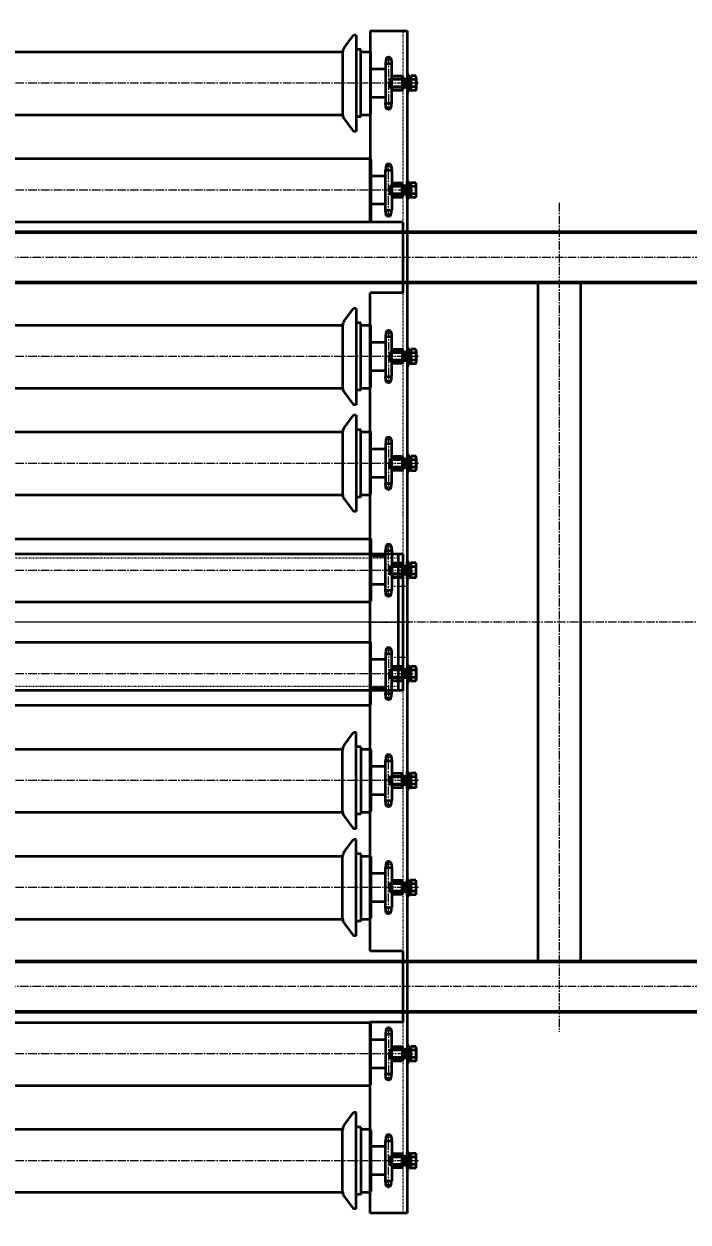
# Model space of a CAD drawing. Header units: millimetres. Extents: x -67280 to 67280, y -47520 to 47520.
# Drawn here: x -47213 to -46275, y -17785 to -16093 of the extents above; entities that cross this region are included whole.
import ezdxf

# ---------------------------------------------------------------- set-up
doc = ezdxf.new("R2010")
doc.units = ezdxf.units.MM
doc.linetypes.add('点画线', pattern=[18, 12, -2, 2, -2])
doc.linetypes.add('虚线', pattern=[2, 1, -1])
doc.layers.get('0').update_dxf_attribs({"lineweight": 35})
for name, color, linetype, lineweight in [('ACADAM_0', 7, 'Continuous', 18), ('ACAD细实线', 2, 'Continuous', 18), ('EB0', 7, 'Continuous', 35), ('EB0_1', 7, 'Continuous', 35), ('中心线层', 1, '点画线', 18), ('剖面线层', 6, 'Continuous', 18), ('尺寸线层', 4, 'Continuous', 18), ('粗实线层', 7, 'Continuous', 35), ('虚线层', 100, '虚线', 18)]:
    doc.layers.add(name, color=color, linetype=linetype, lineweight=lineweight)
doc.styles.add('标准', font='', dxfattribs={"width": 0.667})
doc.styles.get('标准').set_extended_font_data('宋体')
doc.dimstyles.new('标准', dxfattribs={"dimscale": 160, "dimtxt": 2, "dimasz": 1, "dimexe": 1, "dimexo": 0, "dimgap": 1, "dimtad": 1, "dimdec": 1, "dimdsep": 46, "dimtxsty": '标准', "dimblk": '_CAXARROW', "dimcen": 0, "dimdle": 2, "dimaunit": 1, "dimadec": 0, "dimazin": 2, "dimtfac": 0.707107, "dimtdec": 3, "dimtmove": 0, "dimatfit": 3, "dimfxl": 0, "dimfrac": 2, "dimtolj": 1, "dimarcsym": 0})

# ---------------------------------------------------------------- blocks, each defined once
blk = doc.blocks.new('*X502')
at = {"layer": '尺寸线层', "linetype": 'Continuous', "lineweight": 18}
for points in [[(-51183.3, -14032.3), (-51163.3, -14192.3), (-51203.3, -14192.3)], [(-51183.3, -18397.3), (-51163.3, -18237.3), (-51203.3, -18237.3)]]:
    blk.add_hatch(color=0, dxfattribs=at).paths.add_polyline_path(points, flags=0)
at = {"layer": '尺寸线层', "color": 0}
for p, q in [((-46008, -14032.3), (-51343.3, -14032.3)), ((-46008, -18397.3), (-51343.3, -18397.3))]:
    blk.add_line(p, q, dxfattribs=at)
at = {"layer": '尺寸线层', "color": 0, "linetype": 'Continuous', "lineweight": 18}
blk.add_line((-51183.3, -14032.3), (-51183.3, -18397.3), dxfattribs=at)
at = {"layer": '尺寸线层', "color": 0, "insert": (-51503.3, -16214.8), "char_height": 320, "width": 1246.015, "attachment_point": 5, "rotation": 90, "line_spacing_factor": 1.15057, "style": '标准'}
blk.add_mtext('\\T1.1;4365', dxfattribs=at)
blk = doc.blocks.new('_CAXARROW')
blk.add_hatch(color=0).paths.add_polyline_path([(0, 0), (-1, 0.125), (-1, -0.125)], flags=0)
blk = doc.blocks.new('*X1782')
at = {"layer": 'ACADAM_0', "linetype": 'Continuous', "lineweight": 50}
for p, q in [((2764, 550.5), (-2764, 550.5)), ((2764, 479.5), (-2764, 479.5)), ((2764, -479.5), (-2764, -479.5)), ((2764, -550.5), (-2764, -550.5))]:
    blk.add_line(p, q, dxfattribs=at)
at = {"layer": 'EB0_1'}
for p, q in [((-1224, 480), (-1224, -480)), ((-1164, 480), (-1164, -480))]:
    blk.add_line(p, q, dxfattribs=at)
at = {"layer": '中心线层'}
for p, q in [((-1194, 591.9), (-1194, -578.9)), ((2844.1, 515), (-2856.5, 515)), ((2847.1, 0), (-2859.5, 0)), ((2844.1, -515), (-2856.5, -515))]:
    blk.add_line(p, q, dxfattribs=at)
at = {"layer": '中心线层', "linetype": '点画线', "lineweight": 18}
blk.add_line((-1194, 538), (-1194, -538), dxfattribs=at)
blk = doc.blocks.new('*X1816')
at = {"layer": 'EB0', "linetype": '点画线', "lineweight": 18}
for p, q in [((-20, 799.5), (-20, 722.5)), ((-24.5, 794.2), (-15.6, 794.2)), ((4.9, 761), (-1160.1, 761)), ((-63, 761), (-88, 761)), ((22.1, 761), (-21.4, 761)), ((5.5, 761), (14.6, 761)), ((-24.5, 727.8), (-15.6, 727.8)), ((-24.5, 643.2), (-15.6, 643.2)), ((-20, 571.5), (-20, 648.5)), ((4.9, 610), (-1160.1, 610)), ((5.5, 610), (14.6, 610)), ((-24.5, 576.8), (-15.6, 576.8)), ((-24.5, 408.2), (-15.6, 408.2)), ((-20, 413.5), (-20, 336.5)), ((4.9, 375), (-1160.1, 375)), ((-63, 375), (-88, 375)), ((22.1, 375), (-21.4, 375)), ((5.5, 375), (14.6, 375)), ((-24.5, 341.8), (-15.6, 341.8)), ((-24.5, 257.2), (-15.6, 257.2)), ((-20, 262.5), (-20, 185.5)), ((4.9, 224), (-1160.1, 224)), ((-63, 224), (-88, 224)), ((22.1, 224), (-21.4, 224)), ((5.5, 224), (14.6, 224)), ((-24.5, 190.8), (-15.6, 190.8)), ((-24.5, 106.2), (-15.6, 106.2)), ((-20, 34.5), (-20, 111.5)), ((4.9, 73), (-1160.1, 73)), ((5.5, 73), (14.6, 73)), ((-24.5, 39.8), (-15.6, 39.8)), ((-24.5, -39.8), (-15.6, -39.8)), ((-20, -34.5), (-20, -111.5)), ((4.9, -73), (-1160.1, -73)), ((5.5, -73), (14.6, -73)), ((-24.5, -106.2), (-15.6, -106.2)), ((-20, -262.5), (-20, -185.5)), ((-24.5, -190.8), (-15.6, -190.8)), ((4.9, -224), (-1160.1, -224)), ((-63, -224), (-88, -224)), ((22.1, -224), (-21.4, -224)), ((5.5, -224), (14.6, -224)), ((-24.5, -257.2), (-15.6, -257.2)), ((-20, -413.5), (-20, -336.5)), ((-24.5, -341.8), (-15.6, -341.8)), ((4.9, -375), (-1160.1, -375)), ((-63, -375), (-88, -375)), ((22.1, -375), (-21.4, -375)), ((5.5, -375), (14.6, -375)), ((-24.5, -408.2), (-15.6, -408.2)), ((-20, -571.5), (-20, -648.5)), ((-24.5, -576.8), (-15.6, -576.8)), ((4.9, -610), (-1160.1, -610)), ((5.5, -610), (14.6, -610)), ((-24.5, -643.2), (-15.6, -643.2)), ((-20, -799.5), (-20, -722.5)), ((-24.5, -727.8), (-15.6, -727.8)), ((4.9, -761), (-1160.1, -761)), ((-63, -761), (-88, -761)), ((22.1, -761), (-21.4, -761)), ((5.5, -761), (14.6, -761)), ((-24.5, -794.2), (-15.6, -794.2))]:
    blk.add_line(p, q, dxfattribs=at)
at = {"layer": 'EB0'}
for p, q in [((-18.4, 766.1), (-17.5, 767)), ((-18.4, 766.1), (-18.4, 755.9)), ((3.6, 766.1), (-18.4, 766.1)), ((11.6, 767), (-17.5, 767)), ((-17.5, 767), (-17.5, 755)), ((3.6, 767), (3.6, 755)), ((8.5, 773), (6, 773)), ((6, 773), (6, 749)), ((8.5, 767.5), (6, 767.5)), ((8.5, 749), (8.5, 773)), ((8.5, 751.8), (8.5, 770.2)), ((8.5, 770.2), (11.6, 770.2)), ((8.5, 761.8), (8.9, 761.7)), ((8.9, 761.7), (11.6, 761)), ((11.6, 771.4), (11.6, 750.6)), ((18.3, 771.4), (11.6, 771.4)), ((11.6, 751.8), (11.6, 770.2)), ((11.6, 767), (11.6, 755)), ((18.3, 766.2), (11.6, 766.2)), ((19.1, 768.8), (19.1, 753.2)), ((-18.4, 755.9), (-17.5, 755)), ((3.6, 755.9), (-18.4, 755.9)), ((11.6, 755), (-17.5, 755)), ((6, 754.5), (8.5, 754.5)), ((6, 749), (8.5, 749)), ((8.5, 760.2), (11.6, 759.4)), ((8.5, 751.8), (11.6, 751.8)), ((18.3, 755.8), (11.6, 755.8)), ((18.3, 750.6), (11.6, 750.6)), ((-18.4, 615.1), (-17.5, 616)), ((-18.4, 604.9), (-18.4, 615.1)), ((3.6, 615.1), (-18.4, 615.1)), ((-17.5, 604), (-17.5, 616)), ((11.6, 616), (-17.5, 616)), ((3.6, 604), (3.6, 616)), ((6, 598), (6, 622)), ((6, 622), (8.5, 622)), ((6, 616.5), (8.5, 616.5)), ((8.5, 622), (8.5, 598)), ((8.5, 619.2), (8.5, 600.8)), ((8.5, 619.2), (11.6, 619.2)), ((8.5, 610.8), (11.6, 611.6)), ((8.5, 609.2), (8.9, 609.3)), ((8.9, 609.3), (11.6, 610)), ((11.6, 599.6), (11.6, 620.4)), ((18.3, 620.4), (11.6, 620.4)), ((11.6, 619.2), (11.6, 600.8)), ((11.6, 604), (11.6, 616)), ((18.3, 615.2), (11.6, 615.2)), ((19.1, 602.2), (19.1, 617.8)), ((-18.4, 604.9), (-17.5, 604)), ((3.6, 604.9), (-18.4, 604.9)), ((11.6, 604), (-17.5, 604)), ((8.5, 603.5), (6, 603.5)), ((8.5, 598), (6, 598)), ((8.5, 600.8), (11.6, 600.8)), ((18.3, 604.8), (11.6, 604.8)), ((18.3, 599.6), (11.6, 599.6)), ((0, 565), (0, 465)), ((-18.4, 380.1), (-17.5, 381)), ((-18.4, 380.1), (-18.4, 369.9)), ((3.6, 380.1), (-18.4, 380.1)), ((11.6, 381), (-17.5, 381)), ((-17.5, 381), (-17.5, 369)), ((3.6, 381), (3.6, 369)), ((8.5, 387), (6, 387)), ((6, 387), (6, 363)), ((8.5, 381.5), (6, 381.5)), ((8.5, 363), (8.5, 387)), ((8.5, 365.8), (8.5, 384.2)), ((8.5, 384.2), (11.6, 384.2)), ((8.5, 375.8), (8.9, 375.7)), ((8.5, 374.2), (11.6, 373.4)), ((8.9, 375.7), (11.6, 375)), ((11.6, 385.4), (11.6, 364.6)), ((18.3, 385.4), (11.6, 385.4)), ((11.6, 365.8), (11.6, 384.2)), ((11.6, 381), (11.6, 369)), ((18.3, 380.2), (11.6, 380.2)), ((19.1, 382.8), (19.1, 367.2)), ((-18.4, 369.9), (-17.5, 369)), ((3.6, 369.9), (-18.4, 369.9)), ((11.6, 369), (-17.5, 369)), ((6, 368.5), (8.5, 368.5)), ((6, 363), (8.5, 363)), ((8.5, 365.8), (11.6, 365.8)), ((18.3, 369.8), (11.6, 369.8)), ((18.3, 364.6), (11.6, 364.6)), ((-18.4, 229.1), (-17.5, 230)), ((-18.4, 229.1), (-18.4, 218.9)), ((3.6, 229.1), (-18.4, 229.1)), ((11.6, 230), (-17.5, 230)), ((-17.5, 230), (-17.5, 218)), ((3.6, 230), (3.6, 218)), ((8.5, 236), (6, 236)), ((6, 236), (6, 212)), ((8.5, 230.5), (6, 230.5)), ((8.5, 212), (8.5, 236)), ((8.5, 214.8), (8.5, 233.2)), ((8.5, 233.2), (11.6, 233.2)), ((8.5, 224.8), (8.9, 224.7)), ((8.5, 223.2), (11.6, 222.4)), ((8.9, 224.7), (11.6, 224)), ((11.6, 234.4), (11.6, 213.6)), ((18.3, 234.4), (11.6, 234.4)), ((11.6, 214.8), (11.6, 233.2)), ((11.6, 230), (11.6, 218)), ((18.3, 229.2), (11.6, 229.2)), ((19.1, 231.8), (19.1, 216.2)), ((-18.4, 218.9), (-17.5, 218)), ((3.6, 218.9), (-18.4, 218.9)), ((11.6, 218), (-17.5, 218)), ((6, 217.5), (8.5, 217.5)), ((6, 212), (8.5, 212)), ((8.5, 214.8), (11.6, 214.8)), ((18.3, 218.8), (11.6, 218.8)), ((18.3, 213.6), (11.6, 213.6)), ((6, 61), (6, 85)), ((6, 85), (8.5, 85)), ((8.5, 85), (8.5, 61)), ((-18.4, 78.1), (-17.5, 79)), ((-18.4, 67.9), (-18.4, 78.1)), ((3.6, 78.1), (-18.4, 78.1)), ((-18.4, 67.9), (-17.5, 67)), ((3.6, 67.9), (-18.4, 67.9)), ((-17.5, 67), (-17.5, 79)), ((11.6, 79), (-17.5, 79)), ((3.6, 67), (3.6, 79)), ((6, 79.5), (8.5, 79.5)), ((8.5, 82.2), (8.5, 63.8)), ((8.5, 82.2), (11.6, 82.2)), ((8.5, 73.8), (11.6, 74.6)), ((8.5, 72.2), (8.9, 72.3)), ((8.9, 72.3), (11.6, 73)), ((11.6, 62.6), (11.6, 83.4)), ((18.3, 83.4), (11.6, 83.4)), ((11.6, 82.2), (11.6, 63.8)), ((11.6, 67), (11.6, 79)), ((18.3, 78.2), (11.6, 78.2)), ((18.3, 67.8), (11.6, 67.8)), ((19.1, 65.2), (19.1, 80.8)), ((11.6, 67), (-17.5, 67)), ((8.5, 66.5), (6, 66.5)), ((8.5, 61), (6, 61)), ((8.5, 63.8), (11.6, 63.8)), ((18.3, 62.6), (11.6, 62.6)), ((-18.4, -67.9), (-17.5, -67)), ((-17.5, -67), (-17.5, -79)), ((11.6, -67), (-17.5, -67)), ((3.6, -67), (3.6, -79)), ((8.5, -61), (6, -61)), ((6, -61), (6, -85)), ((8.5, -66.5), (6, -66.5)), ((8.5, -85), (8.5, -61)), ((8.5, -82.2), (8.5, -63.8)), ((8.5, -63.8), (11.6, -63.8)), ((11.6, -62.6), (11.6, -83.4)), ((18.3, -62.6), (11.6, -62.6)), ((11.6, -82.2), (11.6, -63.8)), ((11.6, -67), (11.6, -79)), ((19.1, -65.2), (19.1, -80.8)), ((-18.4, -67.9), (-18.4, -78.1)), ((3.6, -67.9), (-18.4, -67.9)), ((-18.4, -78.1), (-17.5, -79)), ((3.6, -78.1), (-18.4, -78.1)), ((11.6, -79), (-17.5, -79)), ((6, -79.5), (8.5, -79.5)), ((8.5, -72.2), (8.9, -72.3)), ((8.5, -73.8), (11.6, -74.6)), ((8.5, -82.2), (11.6, -82.2)), ((8.9, -72.3), (11.6, -73)), ((18.3, -67.8), (11.6, -67.8)), ((18.3, -78.2), (11.6, -78.2)), ((18.3, -83.4), (11.6, -83.4)), ((6, -85), (8.5, -85)), ((-18.4, -218.9), (-17.5, -218)), ((-18.4, -229.1), (-18.4, -218.9)), ((3.6, -218.9), (-18.4, -218.9)), ((11.6, -218), (-17.5, -218)), ((-17.5, -230), (-17.5, -218)), ((3.6, -230), (3.6, -218)), ((6, -236), (6, -212)), ((6, -212), (8.5, -212)), ((6, -217.5), (8.5, -217.5)), ((8.5, -212), (8.5, -236)), ((8.5, -214.8), (8.5, -233.2)), ((8.5, -214.8), (11.6, -214.8)), ((11.6, -234.4), (11.6, -213.6)), ((18.3, -213.6), (11.6, -213.6)), ((11.6, -214.8), (11.6, -233.2)), ((11.6, -230), (11.6, -218)), ((18.3, -218.8), (11.6, -218.8)), ((19.1, -231.8), (19.1, -216.2)), ((-18.4, -229.1), (-17.5, -230)), ((3.6, -229.1), (-18.4, -229.1)), ((11.6, -230), (-17.5, -230)), ((8.5, -230.5), (6, -230.5)), ((8.5, -236), (6, -236)), ((8.5, -223.2), (11.6, -222.4)), ((8.5, -224.8), (8.9, -224.7)), ((8.5, -233.2), (11.6, -233.2)), ((8.9, -224.7), (11.6, -224)), ((18.3, -229.2), (11.6, -229.2)), ((18.3, -234.4), (11.6, -234.4)), ((-18.4, -369.9), (-17.5, -369)), ((-18.4, -380.1), (-18.4, -369.9)), ((3.6, -369.9), (-18.4, -369.9)), ((11.6, -369), (-17.5, -369)), ((-17.5, -381), (-17.5, -369)), ((3.6, -381), (3.6, -369)), ((6, -387), (6, -363)), ((6, -363), (8.5, -363)), ((6, -368.5), (8.5, -368.5)), ((8.5, -363), (8.5, -387)), ((8.5, -365.8), (8.5, -384.2)), ((8.5, -365.8), (11.6, -365.8)), ((11.6, -385.4), (11.6, -364.6)), ((18.3, -364.6), (11.6, -364.6)), ((11.6, -365.8), (11.6, -384.2)), ((11.6, -381), (11.6, -369)), ((18.3, -369.8), (11.6, -369.8)), ((19.1, -382.8), (19.1, -367.2)), ((-18.4, -380.1), (-17.5, -381)), ((3.6, -380.1), (-18.4, -380.1)), ((11.6, -381), (-17.5, -381)), ((8.5, -381.5), (6, -381.5)), ((8.5, -387), (6, -387)), ((8.5, -374.2), (11.6, -373.4)), ((8.5, -375.8), (8.9, -375.7)), ((8.5, -384.2), (11.6, -384.2)), ((8.9, -375.7), (11.6, -375)), ((18.3, -380.2), (11.6, -380.2)), ((18.3, -385.4), (11.6, -385.4)), ((0, -465), (0, -565)), ((-18.4, -604.9), (-17.5, -604)), ((-18.4, -604.9), (-18.4, -615.1)), ((3.6, -604.9), (-18.4, -604.9)), ((-17.5, -604), (-17.5, -616)), ((11.6, -604), (-17.5, -604)), ((3.6, -604), (3.6, -616)), ((8.5, -598), (6, -598)), ((6, -598), (6, -622)), ((8.5, -603.5), (6, -603.5)), ((8.5, -622), (8.5, -598)), ((8.5, -619.2), (8.5, -600.8)), ((8.5, -600.8), (11.6, -600.8)), ((8.5, -609.2), (8.9, -609.3)), ((11.6, -599.6), (11.6, -620.4)), ((18.3, -599.6), (11.6, -599.6)), ((11.6, -619.2), (11.6, -600.8)), ((11.6, -604), (11.6, -616)), ((18.3, -604.8), (11.6, -604.8)), ((19.1, -602.2), (19.1, -617.8)), ((-18.4, -615.1), (-17.5, -616)), ((3.6, -615.1), (-18.4, -615.1)), ((11.6, -616), (-17.5, -616)), ((6, -616.5), (8.5, -616.5)), ((6, -622), (8.5, -622)), ((8.5, -610.8), (11.6, -611.6)), ((8.5, -619.2), (11.6, -619.2)), ((8.9, -609.3), (11.6, -610)), ((18.3, -615.2), (11.6, -615.2)), ((18.3, -620.4), (11.6, -620.4)), ((-18.4, -755.9), (-17.5, -755)), ((-18.4, -766.1), (-18.4, -755.9)), ((3.6, -755.9), (-18.4, -755.9)), ((11.6, -755), (-17.5, -755)), ((-17.5, -767), (-17.5, -755)), ((3.6, -767), (3.6, -755)), ((6, -773), (6, -749)), ((6, -749), (8.5, -749)), ((6, -754.5), (8.5, -754.5)), ((8.5, -749), (8.5, -773)), ((8.5, -751.8), (8.5, -770.2)), ((8.5, -751.8), (11.6, -751.8)), ((8.5, -760.2), (11.6, -759.4)), ((8.9, -761.7), (11.6, -761)), ((11.6, -771.4), (11.6, -750.6)), ((18.3, -750.6), (11.6, -750.6)), ((11.6, -751.8), (11.6, -770.2)), ((11.6, -767), (11.6, -755)), ((18.3, -755.8), (11.6, -755.8)), ((19.1, -768.8), (19.1, -753.2)), ((-18.4, -766.1), (-17.5, -767)), ((3.6, -766.1), (-18.4, -766.1)), ((11.6, -767), (-17.5, -767)), ((8.5, -767.5), (6, -767.5)), ((8.5, -773), (6, -773)), ((8.5, -761.8), (8.9, -761.7)), ((8.5, -770.2), (11.6, -770.2)), ((18.3, -766.2), (11.6, -766.2)), ((18.3, -771.4), (11.6, -771.4))]:
    blk.add_line(p, q, dxfattribs=at)
at = {"layer": 'EB0', "color": 1, "linetype": '点画线', "lineweight": 18}
for p, q in [((5, 761), (13.5, 761)), ((5, 610), (13.5, 610)), ((5, 375), (13.5, 375)), ((5, 224), (13.5, 224)), ((5, 73), (13.5, 73)), ((5, -73), (13.5, -73)), ((5, -224), (13.5, -224)), ((5, -375), (13.5, -375)), ((5, -610), (13.5, -610)), ((5, -761), (13.5, -761))]:
    blk.add_line(p, q, dxfattribs=at)
at = {"layer": 'EB0'}
for centre, radius, start, end in [((14.3, 768.8), 4.79, 327.1328, 32.8672), ((1.1, 761), 18, 343.2213, 16.7787), ((14.3, 753.2), 4.79, 327.1328, 32.8672), ((14.3, 617.8), 4.79, 327.1328, 32.8672), ((1.1, 610), 18, 343.2213, 16.7787), ((14.3, 602.2), 4.79, 327.1328, 32.8672), ((14.3, 382.8), 4.79, 327.1328, 32.8672), ((1.1, 375), 18, 343.2213, 16.7787), ((14.3, 367.2), 4.79, 327.1328, 32.8672), ((14.3, 231.8), 4.79, 327.1328, 32.8672), ((1.1, 224), 18, 343.2213, 16.7787), ((14.3, 216.2), 4.79, 327.1328, 32.8672), ((14.3, 80.8), 4.79, 327.1328, 32.8672), ((1.1, 73), 18, 343.2213, 16.7787), ((14.3, 65.2), 4.79, 327.1328, 32.8672), ((14.3, -65.2), 4.79, 327.1328, 32.8672), ((1.1, -73), 18, 343.2213, 16.7787), ((14.3, -80.8), 4.79, 327.1328, 32.8672), ((14.3, -216.2), 4.79, 327.1328, 32.8672), ((1.1, -224), 18, 343.2213, 16.7787), ((14.3, -231.8), 4.79, 327.1328, 32.8672), ((14.3, -367.2), 4.79, 327.1328, 32.8672), ((1.1, -375), 18, 343.2213, 16.7787), ((14.3, -382.8), 4.79, 327.1328, 32.8672), ((14.3, -602.2), 4.79, 327.1328, 32.8672), ((1.1, -610), 18, 343.2213, 16.7787), ((14.3, -617.8), 4.79, 327.1328, 32.8672), ((14.3, -753.2), 4.79, 327.1328, 32.8672), ((1.1, -761), 18, 343.2213, 16.7787), ((14.3, -768.8), 4.79, 327.1328, 32.8672)]:
    blk.add_arc(centre, radius, start, end, dxfattribs=at)
at = {"layer": '中心线层', "linetype": '点画线', "lineweight": 18}
for p, q in [((3.8, 50), (-12.9, 50)), ((3.8, -50), (-12.9, -50))]:
    blk.add_line(p, q, dxfattribs=at)
at = {"layer": '中心线层'}
for p, q in [((3, 0), (-1146, 0)), ((-49, 0), (9, 0))]:
    blk.add_line(p, q, dxfattribs=at)
at = {"layer": '剖面线层', "linetype": 'Continuous', "lineweight": 18}
for p, q in [((7.3, 773), (6, 771.7)), ((8.5, 770), (6, 767.5)), ((8.5, 753), (6, 750.5)), ((6, 620.2), (8.5, 617.7)), ((6, 603.2), (8.5, 600.7)), ((6, 599), (7, 598)), ((7.3, 387), (6, 385.7)), ((8.5, 384), (6, 381.5)), ((8.5, 367), (6, 364.5)), ((7.3, 236), (6, 234.7)), ((8.5, 233), (6, 230.5)), ((8.5, 216), (6, 213.5)), ((6, 83.2), (8.5, 80.7)), ((6, 66.2), (8.5, 63.7)), ((6, 62), (7, 61)), ((6, -62), (7, -61)), ((6, -66.2), (8.5, -63.7)), ((6, -83.2), (8.5, -80.7)), ((8.5, -216), (6, -213.5)), ((8.5, -233), (6, -230.5)), ((7.3, -236), (6, -234.7)), ((8.5, -367), (6, -364.5)), ((8.5, -384), (6, -381.5)), ((7.3, -387), (6, -385.7)), ((6, -599), (7, -598)), ((6, -603.2), (8.5, -600.7)), ((6, -620.2), (8.5, -617.7)), ((8.5, -753), (6, -750.5)), ((8.5, -770), (6, -767.5)), ((7.3, -773), (6, -771.7))]:
    blk.add_line(p, q, dxfattribs=at)
at = {"layer": '粗实线层'}
for p, q in [((-46, 835), (6, 835)), ((-46, 835), (-46, 565)), ((6, 835), (6, -835)), ((0, 565), (-46, 565)), ((0, 465), (-46, 465)), ((-1140, 96.5), (0, 96.5)), ((-6, -96.5), (-6, 96.5)), ((0, 96.5), (0, -96.5)), ((0, -96.5), (-1140, -96.5)), ((0, -465), (-46, -465)), ((0, -565), (-46, -565)), ((-46, -655), (-46, -565)), ((-46, -835), (-46, -565)), ((6, -835), (-46, -835))]:
    blk.add_line(p, q, dxfattribs=at)
at = {"layer": '粗实线层', "linetype": 'Continuous', "lineweight": 35}
for p, q in [((-82.9, 811.2), (-69.7, 829)), ((-66, 829), (-69.7, 829)), ((-66, 829), (-66, 693)), ((-1055, 805.5), (-85, 805.5)), ((-85, 804.7), (-85, 717.3)), ((-59, 808.5), (-66, 808.5)), ((-59, 713.5), (-59, 808.5)), ((-59, 805.5), (-46, 805.5)), ((-46, 805.5), (-45, 804.5)), ((-45, 717.5), (-45, 804.5)), ((-17.1, 797.5), (-22.9, 797.5)), ((-24.5, 781), (-45, 781)), ((-24.5, 789.1), (-15.6, 789.1)), ((-24.5, 789.1), (-24.5, 732.9)), ((-15.6, 732.9), (-15.6, 789.1)), ((-1, 771), (-15.6, 771)), ((-1, 771), (0, 770)), ((-1, 771), (-1, 751)), ((0, 770), (0, 752)), ((-1, 751), (-15.6, 751)), ((0, 752), (-1, 751)), ((-24.5, 741), (-45, 741)), ((-24.5, 732.9), (-15.6, 732.9)), ((-1055, 716.5), (-85, 716.5)), ((-82.9, 710.8), (-69.7, 693)), ((-59, 713.5), (-66, 713.5)), ((-59, 716.5), (-46, 716.5)), ((-46, 716.5), (-45, 717.5)), ((-17.1, 724.5), (-22.9, 724.5)), ((-66, 693), (-69.7, 693)), ((-1094, 654.5), (-46, 654.5)), ((-46, 654.5), (-45, 653.5)), ((-45, 653.5), (-45, 566.5)), ((-17.1, 646.5), (-22.9, 646.5)), ((-24.5, 630), (-45, 630)), ((-24.5, 581.9), (-24.5, 638.1)), ((-24.5, 638.1), (-15.6, 638.1)), ((-15.6, 638.1), (-15.6, 581.9)), ((-15.6, 620), (-1, 620)), ((-1, 620), (-15.6, 620)), ((0, 619), (-1, 620)), ((-1, 600), (-1, 620)), ((0, 601), (0, 619)), ((-15.6, 600), (-1, 600)), ((-1, 600), (-15.6, 600)), ((-1, 600), (0, 601)), ((-24.5, 590), (-45, 590)), ((-24.5, 581.9), (-15.6, 581.9)), ((-1094, 565.5), (-46, 565.5)), ((-46, 565.5), (-45, 566.5)), ((-17.1, 573.5), (-22.9, 573.5)), ((-82.9, 425.2), (-69.7, 443)), ((-66, 443), (-69.7, 443)), ((-66, 443), (-66, 307)), ((-1055, 419.5), (-85, 419.5)), ((-85, 418.7), (-85, 331.3)), ((-59, 422.5), (-66, 422.5)), ((-59, 327.5), (-59, 422.5)), ((-59, 419.5), (-46, 419.5)), ((-46, 419.5), (-45, 418.5)), ((-45, 331.5), (-45, 418.5)), ((-17.1, 411.5), (-22.9, 411.5)), ((-24.5, 395), (-45, 395)), ((-24.5, 403.1), (-15.6, 403.1)), ((-24.5, 403.1), (-24.5, 346.9)), ((-15.6, 346.9), (-15.6, 403.1)), ((-1, 385), (-15.6, 385)), ((-1, 385), (0, 384)), ((-1, 385), (-1, 365)), ((0, 384), (0, 366)), ((-1, 365), (-15.6, 365)), ((0, 366), (-1, 365)), ((-24.5, 355), (-45, 355)), ((-24.5, 346.9), (-15.6, 346.9)), ((-17.1, 338.5), (-22.9, 338.5)), ((-1055, 330.5), (-85, 330.5)), ((-82.9, 324.8), (-69.7, 307)), ((-59, 327.5), (-66, 327.5)), ((-59, 330.5), (-46, 330.5)), ((-46, 330.5), (-45, 331.5)), ((-66, 307), (-69.7, 307)), ((-82.9, 274.2), (-69.7, 292)), ((-66, 292), (-69.7, 292)), ((-66, 292), (-66, 156)), ((-59, 271.5), (-66, 271.5)), ((-59, 176.5), (-59, 271.5)), ((-1055, 268.5), (-85, 268.5)), ((-85, 267.7), (-85, 180.3)), ((-59, 268.5), (-46, 268.5)), ((-46, 268.5), (-45, 267.5)), ((-45, 180.5), (-45, 267.5)), ((-17.1, 260.5), (-22.9, 260.5)), ((-24.5, 244), (-45, 244)), ((-24.5, 252.1), (-15.6, 252.1)), ((-24.5, 252.1), (-24.5, 195.9)), ((-15.6, 195.9), (-15.6, 252.1)), ((-1, 234), (-15.6, 234)), ((-1, 234), (0, 233)), ((-1, 234), (-1, 214)), ((0, 233), (0, 215)), ((-24.5, 204), (-45, 204)), ((-1, 214), (-15.6, 214)), ((0, 215), (-1, 214)), ((-24.5, 195.9), (-15.6, 195.9)), ((-17.1, 187.5), (-22.9, 187.5)), ((-1055, 179.5), (-85, 179.5)), ((-82.9, 173.8), (-69.7, 156)), ((-59, 176.5), (-66, 176.5)), ((-59, 179.5), (-46, 179.5)), ((-46, 179.5), (-45, 180.5)), ((-66, 156), (-69.7, 156)), ((-1094, 117.5), (-46, 117.5)), ((-46, 117.5), (-45, 116.5)), ((-45, 116.5), (-45, 29.5)), ((-17.1, 109.5), (-22.9, 109.5)), ((-24.5, 93), (-45, 93)), ((-24.5, 44.9), (-24.5, 101.1)), ((-24.5, 101.1), (-15.6, 101.1)), ((-15.6, 101.1), (-15.6, 44.9)), ((-15.6, 83), (-1, 83)), ((-1, 83), (-15.6, 83)), ((0, 82), (-1, 83)), ((-1, 63), (-1, 83)), ((0, 64), (0, 82)), ((-24.5, 53), (-45, 53)), ((-15.6, 63), (-1, 63)), ((-1, 63), (-15.6, 63)), ((-1, 63), (0, 64)), ((-24.5, 44.9), (-15.6, 44.9)), ((-17.1, 36.5), (-22.9, 36.5)), ((-1094, 28.5), (-46, 28.5)), ((-46, 28.5), (-45, 29.5)), ((-1094, -28.5), (-46, -28.5)), ((-46, -28.5), (-45, -29.5)), ((-45, -116.5), (-45, -29.5)), ((-24.5, -44.9), (-15.6, -44.9)), ((-24.5, -44.9), (-24.5, -101.1)), ((-17.1, -36.5), (-22.9, -36.5)), ((-15.6, -101.1), (-15.6, -44.9)), ((-24.5, -53), (-45, -53)), ((-15.6, -63), (-1, -63)), ((-1, -63), (-15.6, -63)), ((-1, -63), (0, -64)), ((-1, -63), (-1, -83)), ((0, -64), (0, -82)), ((-15.6, -83), (-1, -83)), ((-1, -83), (-15.6, -83)), ((0, -82), (-1, -83)), ((-24.5, -93), (-45, -93)), ((-24.5, -101.1), (-15.6, -101.1)), ((-1094, -117.5), (-46, -117.5)), ((-46, -117.5), (-45, -116.5)), ((-17.1, -109.5), (-22.9, -109.5)), ((-82.9, -173.8), (-69.7, -156)), ((-66, -156), (-69.7, -156)), ((-66, -292), (-66, -156)), ((-1055, -179.5), (-85, -179.5)), ((-85, -267.7), (-85, -180.3)), ((-59, -176.5), (-66, -176.5)), ((-59, -176.5), (-59, -271.5)), ((-59, -179.5), (-46, -179.5)), ((-46, -179.5), (-45, -180.5)), ((-45, -180.5), (-45, -267.5)), ((-24.5, -195.9), (-15.6, -195.9)), ((-24.5, -252.1), (-24.5, -195.9)), ((-17.1, -187.5), (-22.9, -187.5)), ((-15.6, -195.9), (-15.6, -252.1)), ((-24.5, -204), (-45, -204)), ((-1, -214), (-15.6, -214)), ((0, -215), (-1, -214)), ((-1, -234), (-1, -214)), ((0, -233), (0, -215)), ((-1, -234), (-15.6, -234)), ((-1, -234), (0, -233)), ((-24.5, -244), (-45, -244)), ((-24.5, -252.1), (-15.6, -252.1)), ((-1055, -268.5), (-85, -268.5)), ((-59, -268.5), (-46, -268.5)), ((-46, -268.5), (-45, -267.5)), ((-17.1, -260.5), (-22.9, -260.5)), ((-82.9, -274.2), (-69.7, -292)), ((-59, -271.5), (-66, -271.5)), ((-66, -292), (-69.7, -292)), ((-82.9, -324.8), (-69.7, -307)), ((-66, -307), (-69.7, -307)), ((-66, -443), (-66, -307)), ((-1055, -330.5), (-85, -330.5)), ((-85, -418.7), (-85, -331.3)), ((-59, -327.5), (-66, -327.5)), ((-59, -327.5), (-59, -422.5)), ((-59, -330.5), (-46, -330.5)), ((-46, -330.5), (-45, -331.5)), ((-45, -331.5), (-45, -418.5)), ((-24.5, -355), (-45, -355)), ((-24.5, -346.9), (-15.6, -346.9)), ((-24.5, -403.1), (-24.5, -346.9)), ((-17.1, -338.5), (-22.9, -338.5)), ((-15.6, -346.9), (-15.6, -403.1)), ((-1, -365), (-15.6, -365)), ((0, -366), (-1, -365)), ((-1, -385), (-1, -365)), ((0, -384), (0, -366)), ((-1, -385), (-15.6, -385)), ((-1, -385), (0, -384)), ((-24.5, -395), (-45, -395)), ((-24.5, -403.1), (-15.6, -403.1)), ((-1055, -419.5), (-85, -419.5)), ((-59, -422.5), (-66, -422.5)), ((-59, -419.5), (-46, -419.5)), ((-46, -419.5), (-45, -418.5)), ((-17.1, -411.5), (-22.9, -411.5)), ((-82.9, -425.2), (-69.7, -443)), ((-66, -443), (-69.7, -443)), ((-1094, -565.5), (-46, -565.5)), ((-46, -565.5), (-45, -566.5)), ((-45, -653.5), (-45, -566.5)), ((-17.1, -573.5), (-22.9, -573.5)), ((-24.5, -590), (-45, -590)), ((-24.5, -581.9), (-15.6, -581.9)), ((-24.5, -581.9), (-24.5, -638.1)), ((-15.6, -638.1), (-15.6, -581.9)), ((-15.6, -600), (-1, -600)), ((-1, -600), (-15.6, -600)), ((-1, -600), (0, -601)), ((-1, -600), (-1, -620)), ((0, -601), (0, -619)), ((-15.6, -620), (-1, -620)), ((-1, -620), (-15.6, -620)), ((0, -619), (-1, -620)), ((-24.5, -630), (-45, -630)), ((-24.5, -638.1), (-15.6, -638.1)), ((-1094, -654.5), (-46, -654.5)), ((-46, -654.5), (-45, -653.5)), ((-17.1, -646.5), (-22.9, -646.5)), ((-82.9, -710.8), (-69.7, -693)), ((-66, -693), (-69.7, -693)), ((-66, -829), (-66, -693)), ((-1055, -716.5), (-85, -716.5)), ((-85, -804.7), (-85, -717.3)), ((-59, -713.5), (-66, -713.5)), ((-59, -713.5), (-59, -808.5)), ((-59, -716.5), (-46, -716.5)), ((-46, -716.5), (-45, -717.5)), ((-45, -717.5), (-45, -804.5)), ((-17.1, -724.5), (-22.9, -724.5)), ((-24.5, -741), (-45, -741)), ((-24.5, -732.9), (-15.6, -732.9)), ((-24.5, -789.1), (-24.5, -732.9)), ((-15.6, -732.9), (-15.6, -789.1)), ((-1, -751), (-15.6, -751)), ((0, -752), (-1, -751)), ((-1, -771), (-1, -751)), ((0, -770), (0, -752)), ((-1, -771), (-15.6, -771)), ((-1, -771), (0, -770)), ((-24.5, -781), (-45, -781)), ((-24.5, -789.1), (-15.6, -789.1)), ((-1055, -805.5), (-85, -805.5)), ((-82.9, -811.2), (-69.7, -829)), ((-59, -808.5), (-66, -808.5)), ((-59, -805.5), (-46, -805.5)), ((-46, -805.5), (-45, -804.5)), ((-17.1, -797.5), (-22.9, -797.5)), ((-66, -829), (-69.7, -829))]:
    blk.add_line(p, q, dxfattribs=at)
at = {"layer": '粗实线层'}
for points in [[(-46, 565), (-46, 655)], [(-46, -465), (-46, 465)]]:
    blk.add_lwpolyline(points, dxfattribs=at)
at = {"layer": '粗实线层', "linetype": 'Continuous', "lineweight": 35}
for centre, start, end in [((-74, 804.7), 143.5872, 180), ((-74, 717.3), 180, 216.4128), ((-74, 418.7), 143.5872, 180), ((-74, 331.3), 180, 216.4128), ((-74, 267.7), 143.5872, 180), ((-74, 180.3), 180, 216.4128), ((-74, -180.3), 143.5872, 180), ((-74, -267.7), 180, 216.4128), ((-74, -331.3), 143.5872, 180), ((-74, -418.7), 180, 216.4128), ((-74, -717.3), 143.5872, 180), ((-74, -804.7), 180, 216.4128)]:
    blk.add_arc(centre, 11, start, end, dxfattribs=at)
for points, knots in [([(-22.9, 797.5), (-23.2, 796.4), (-23.9, 793.6), (-24.2, 790.8), (-24.5, 789.1)], [0, 0, 0, 0, 2013.508635, 5032.123677, 5032.123677, 5032.123677, 5032.123677]), ([(-17.1, 797.5), (-16.8, 796.4), (-16.1, 793.6), (-15.8, 790.8), (-15.6, 789.1)], [0, 0, 0, 0, 2003.511263, 5007.13843, 5007.13843, 5007.13843, 5007.13843]), ([(-22.9, 724.5), (-23.2, 725.6), (-23.9, 728.4), (-24.2, 731.2), (-24.5, 732.9)], [0, 0, 0, 0, 1849.399561, 4621.985303, 4621.985303, 4621.985303, 4621.985303]), ([(-17.1, 724.5), (-16.8, 725.6), (-16.1, 728.4), (-15.8, 731.2), (-15.6, 732.9)], [0, 0, 0, 0, 1839.390895, 4596.971829, 4596.971829, 4596.971829, 4596.971829]), ([(-22.9, 646.5), (-23.2, 645.4), (-23.9, 642.6), (-24.2, 639.8), (-24.5, 638.1)], [0, 0, 0, 0, 1636.495503, 4089.899406, 4089.899406, 4089.899406, 4089.899406]), ([(-17.1, 646.5), (-16.8, 645.4), (-16.1, 642.6), (-15.8, 639.8), (-15.6, 638.1)], [0, 0, 0, 0, 1626.415032, 4064.706477, 4064.706477, 4064.706477, 4064.706477]), ([(-22.9, 573.5), (-23.2, 574.6), (-23.9, 577.4), (-24.2, 580.2), (-24.5, 581.9)], [0, 0, 0, 0, 1472.407978, 3679.814885, 3679.814885, 3679.814885, 3679.814885]), ([(-17.1, 573.5), (-16.8, 574.6), (-16.1, 577.4), (-15.8, 580.2), (-15.6, 581.9)], [0, 0, 0, 0, 1462.304143, 3654.563568, 3654.563568, 3654.563568, 3654.563568]), ([(-22.9, 411.5), (-23.2, 410.4), (-23.9, 407.6), (-24.2, 404.8), (-24.5, 403.1)], [0, 0, 0, 0, 1050.040035, 2624.240706, 2624.240706, 2624.240706, 2624.240706]), ([(-17.1, 411.5), (-16.8, 410.4), (-16.1, 407.6), (-15.8, 404.8), (-15.6, 403.1)], [0, 0, 0, 0, 1039.712536, 2598.430411, 2598.430411, 2598.430411, 2598.430411]), ([(-22.9, 338.5), (-23.2, 339.6), (-23.9, 342.4), (-24.2, 345.2), (-24.5, 346.9)], [0, 0, 0, 0, 886.069861, 2214.449468, 2214.449468, 2214.449468, 2214.449468]), ([(-17.1, 338.5), (-16.8, 339.6), (-16.1, 342.4), (-15.8, 345.2), (-15.6, 346.9)], [0, 0, 0, 0, 875.658476, 2188.429526, 2188.429526, 2188.429526, 2188.429526]), ([(-22.9, 260.5), (-23.2, 259.4), (-23.9, 256.6), (-24.2, 253.8), (-24.5, 252.1)], [0, 0, 0, 0, 673.694536, 1683.684971, 1683.684971, 1683.684971, 1683.684971]), ([(-17.1, 260.5), (-16.8, 259.4), (-16.1, 256.6), (-15.8, 253.8), (-15.6, 252.1)], [0, 0, 0, 0, 662.984277, 1656.918089, 1656.918089, 1656.918089, 1656.918089]), ([(-22.9, 187.5), (-23.2, 188.6), (-23.9, 191.4), (-24.2, 194.2), (-24.5, 195.9)], [0, 0, 0, 0, 510.101135, 1274.835357, 1274.835357, 1274.835357, 1274.835357]), ([(-17.1, 187.5), (-16.8, 188.6), (-16.1, 191.4), (-15.8, 194.2), (-15.6, 195.9)], [0, 0, 0, 0, 499.12557, 1247.405427, 1247.405427, 1247.405427, 1247.405427]), ([(-22.9, 109.5), (-23.2, 108.4), (-23.9, 105.6), (-24.2, 102.8), (-24.5, 101.1)], [0, 0, 0, 0, 299.462334, 748.410746, 748.410746, 748.410746, 748.410746]), ([(-17.1, 109.5), (-16.8, 108.4), (-16.1, 105.6), (-15.8, 102.8), (-15.6, 101.1)], [0, 0, 0, 0, 287.435304, 718.353015, 718.353015, 718.353015, 718.353015]), ([(-22.9, 36.5), (-23.2, 37.6), (-23.9, 40.4), (-24.2, 43.2), (-24.5, 44.9)], [0, 0, 0, 0, 140.897439, 352.128283, 352.128283, 352.128283, 352.128283]), ([(-17.1, 36.5), (-16.8, 37.6), (-16.1, 40.4), (-15.8, 43.2), (-15.6, 44.9)], [0, 0, 0, 0, 126.548359, 316.267328, 316.267328, 316.267328, 316.267328]), ([(-22.9, -36.5), (-23.2, -37.6), (-23.9, -40.4), (-24.2, -43.2), (-24.5, -44.9)], [0, 0, 0, 0, 90.341287, 225.77928, 225.77928, 225.77928, 225.77928]), ([(-17.1, -36.5), (-16.8, -37.6), (-16.1, -40.4), (-15.8, -43.2), (-15.6, -44.9)], [0, 0, 0, 0, 89.952118, 224.806675, 224.806675, 224.806675, 224.806675]), ([(-22.9, -109.5), (-23.2, -108.4), (-23.9, -105.6), (-24.2, -102.8), (-24.5, -101.1)], [0, 0, 0, 0, 240.647676, 601.422237, 601.422237, 601.422237, 601.422237]), ([(-17.1, -109.5), (-16.8, -108.4), (-16.1, -105.6), (-15.8, -102.8), (-15.6, -101.1)], [0, 0, 0, 0, 247.254014, 617.932677, 617.932677, 617.932677, 617.932677]), ([(-22.9, -187.5), (-23.2, -188.6), (-23.9, -191.4), (-24.2, -194.2), (-24.5, -195.9)], [0, 0, 0, 0, 451.124175, 1127.441224, 1127.441224, 1127.441224, 1127.441224]), ([(-17.1, -187.5), (-16.8, -188.6), (-16.1, -191.4), (-15.8, -194.2), (-15.6, -195.9)], [0, 0, 0, 0, 459.095879, 1147.363961, 1147.363961, 1147.363961, 1147.363961]), ([(-22.9, -260.5), (-23.2, -259.4), (-23.9, -256.6), (-24.2, -253.8), (-24.5, -252.1)], [0, 0, 0, 0, 614.131026, 1534.824944, 1534.824944, 1534.824944, 1534.824944]), ([(-17.1, -260.5), (-16.8, -259.4), (-16.1, -256.6), (-15.8, -253.8), (-15.6, -252.1)], [0, 0, 0, 0, 622.616515, 1556.031722, 1556.031722, 1556.031722, 1556.031722]), ([(-22.9, -338.5), (-23.2, -339.6), (-23.9, -342.4), (-24.2, -345.2), (-24.5, -346.9)], [0, 0, 0, 0, 826.728757, 2066.145275, 2066.145275, 2066.145275, 2066.145275]), ([(-17.1, -338.5), (-16.8, -339.6), (-16.1, -342.4), (-15.8, -345.2), (-15.6, -346.9)], [0, 0, 0, 0, 835.466537, 2087.982573, 2087.982573, 2087.982573, 2087.982573]), ([(-22.9, -411.5), (-23.2, -410.4), (-23.9, -407.6), (-24.2, -404.8), (-24.5, -403.1)], [0, 0, 0, 0, 990.417592, 2475.233395, 2475.233395, 2475.233395, 2475.233395]), ([(-17.1, -411.5), (-16.8, -410.4), (-16.1, -407.6), (-15.8, -404.8), (-15.6, -403.1)], [0, 0, 0, 0, 999.344411, 2497.543137, 2497.543137, 2497.543137, 2497.543137]), ([(-22.9, -573.5), (-23.2, -574.6), (-23.9, -577.4), (-24.2, -580.2), (-24.5, -581.9)], [0, 0, 0, 0, 1412.936271, 3531.184292, 3531.184292, 3531.184292, 3531.184292]), ([(-17.1, -573.5), (-16.8, -574.6), (-16.1, -577.4), (-15.8, -580.2), (-15.6, -581.9)], [0, 0, 0, 0, 1422.04894, 3553.958505, 3553.958505, 3553.958505, 3553.958505]), ([(-22.9, -646.5), (-23.2, -645.4), (-23.9, -642.6), (-24.2, -639.8), (-24.5, -638.1)], [0, 0, 0, 0, 1576.864982, 3940.871906, 3940.871906, 3940.871906, 3940.871906]), ([(-17.1, -646.5), (-16.8, -645.4), (-16.1, -642.6), (-15.8, -639.8), (-15.6, -638.1)], [0, 0, 0, 0, 1586.05679, 3963.843902, 3963.843902, 3963.843902, 3963.843902]), ([(-22.9, -724.5), (-23.2, -725.6), (-23.9, -728.4), (-24.2, -731.2), (-24.5, -732.9)], [0, 0, 0, 0, 1789.896061, 4473.275253, 4473.275253, 4473.275253, 4473.275253]), ([(-17.1, -724.5), (-16.8, -725.6), (-16.1, -728.4), (-15.8, -731.2), (-15.6, -732.9)], [0, 0, 0, 0, 1799.119307, 4496.32582, 4496.32582, 4496.32582, 4496.32582]), ([(-22.9, -797.5), (-23.2, -796.4), (-23.9, -793.6), (-24.2, -790.8), (-24.5, -789.1)], [0, 0, 0, 0, 1953.880269, 4883.101564, 4883.101564, 4883.101564, 4883.101564]), ([(-17.1, -797.5), (-16.8, -796.4), (-16.1, -793.6), (-15.8, -790.8), (-15.6, -789.1)], [0, 0, 0, 0, 1963.157991, 4906.288276, 4906.288276, 4906.288276, 4906.288276])]:
    blk.add_open_spline(points, degree=3, knots=knots, dxfattribs=at)
at = {"layer": '虚线层', "linetype": '虚线', "lineweight": 18}
for p, q in [((0, 835), (0, 565)), ((0, 465), (0, -465)), ((-1134, 90.5), (-6, 90.5)), ((-1134, -90.5), (-6, -90.5)), ((0, -565), (0, -835))]:
    blk.add_line(p, q, dxfattribs=at)

msp = doc.modelspace()

# ---------------------------------------------------------------- dimensions: what is measured, and where the dimension line sits
at = {"layer": '尺寸线层'}
dim = msp.add_linear_dim(base=(-51183.269, -18397.309), p1=(-46007.985, -14032.309), p2=(-46007.985, -18397.309), angle=270, dimstyle='标准', override={"dimsah": 1, "dimtfill": 1, "dimtzin": 8}, dxfattribs=at)
dim.commit()
dim.dimension.update_dxf_attribs({"geometry": '*X502', "text_midpoint": (-51183.269, -16214.809)})

# ---------------------------------------------------------------- next in the draw order: block references
at = {"layer": 'ACAD细实线'}
msp.add_blockref('*X1782', (-45262.969, -16937.309), dxfattribs=at)

# ---------------------------------------------------------------- next in the draw order: block references
msp.add_blockref('*X1816', (-46677.969, -16937.309), dxfattribs=at)

doc.saveas('drawing.dxf')
